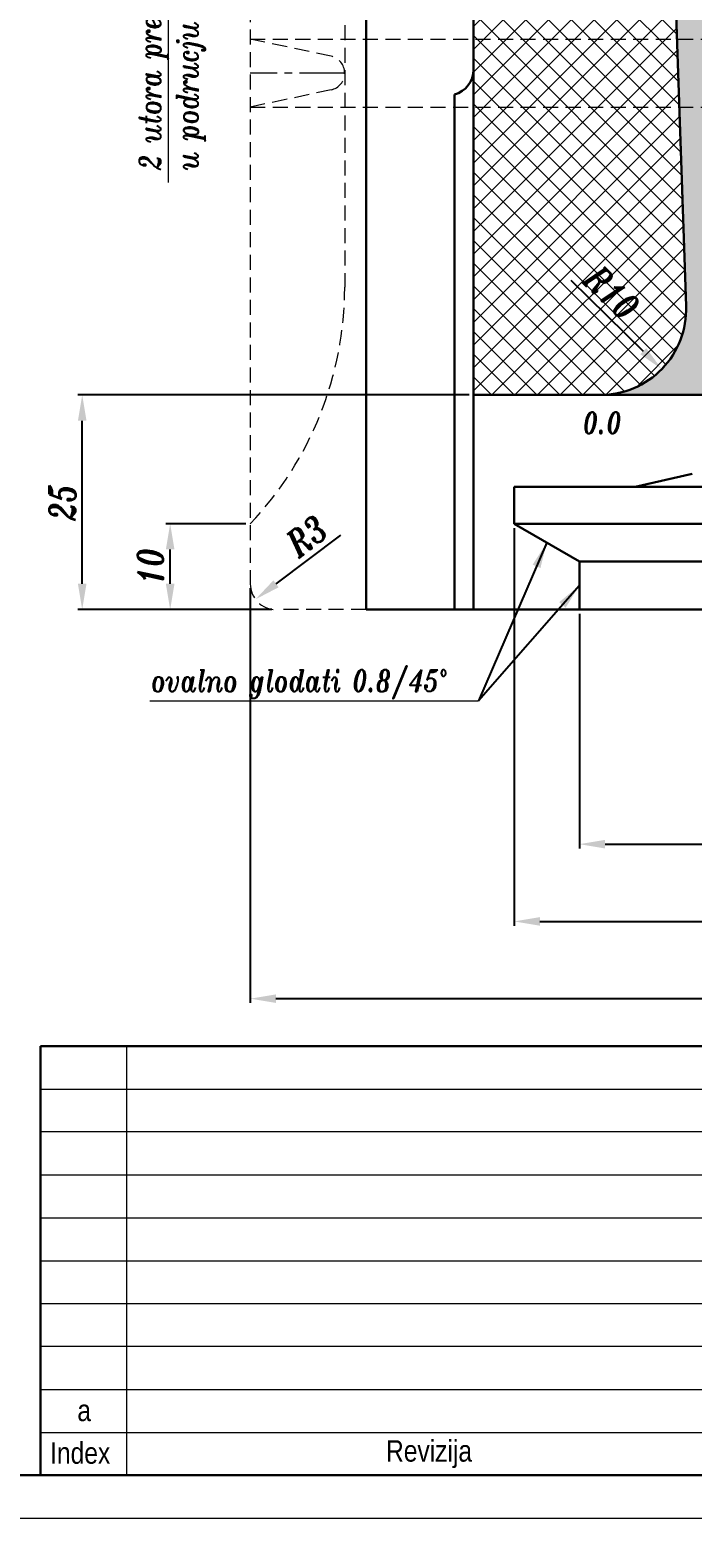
# Model space of a CAD drawing. Extents: x 459 to 1328, y 12 to 613.
# Drawn here: x 659.5 to 736.7, y 12.4 to 185.8 of the extents above; entities that cross this region are included whole.
import ezdxf

# ---------------------------------------------------------------- set-up
doc = ezdxf.new("R2010")
doc.units = 0
doc.header["$LTSCALE"] = 7
doc.header["$MEASUREMENT"] = 0
doc.linetypes.add('CENTER2', pattern=[1.125, 0.75, -0.125, 0.125, -0.125])
doc.linetypes.add('HIDDEN', pattern=[0.375, 0.25, -0.125])
doc.layers.get('0').update_dxf_attribs({"linetype": 'CONTINUOUS', "lineweight": 15})
for name, color, linetype, lineweight in [('1', 1, 'CENTER2', 15), ('2', 2, 'HIDDEN', 15), ('3', 3, 'CONTINUOUS', 30), ('8', 250, 'CONTINUOUS', 15)]:
    doc.layers.add(name, color=color, linetype=linetype, lineweight=lineweight)
doc.styles.add('ITALICT', font='ITALICT.shx', dxfattribs={"width": 0.8, "height": 3})
doc.styles.add('style2', font='swissc.ttf')
doc.dimstyles.get("Standard").update_dxf_attribs({"dimtxt": 3, "dimasz": 3, "dimexe": 0.5, "dimexo": 0.5, "dimgap": 0.8, "dimtad": 1, "dimdsep": 46, "dimtxsty": 'ITALICT', "dimcen": 0.09, "dimazin": 2, "dimtfac": 1, "dimtmove": 0, "dimatfit": 3, "dimfxl": 1, "dimtolj": 1, "dimtzin": 0, "dimarcsym": 0})

# ---------------------------------------------------------------- blocks, each defined once
blk = doc.blocks.new('*D16')
at = {"color": 0, "lineweight": -2, "transparency": 16777216}
for p, q in [((684.66, 128.22), (675.33, 128.22)), ((675.83, 121.22), (675.83, 125.22)), ((687.66, 118.22), (675.33, 118.22))]:
    blk.add_line(p, q, dxfattribs=at)
at = {"color": 0, "transparency": 16777216}
for points in [[(675.33, 125.22), (676.33, 125.22), (675.83, 128.22)], [(675.33, 121.22), (676.33, 121.22), (675.83, 118.22)]]:
    blk.add_solid(points, dxfattribs=at)
at = {"color": 0, "transparency": 16777216, "insert": (673.53, 123.22), "char_height": 3, "attachment_point": 5, "rotation": 90, "style": 'ITALICT'}
blk.add_mtext('\\A1;10', dxfattribs=at)
blk = doc.blocks.new('*D41')
at = {"color": 0, "lineweight": -2, "transparency": 16777216}
for p, q in [((710.66, 143.22), (665.08, 143.22)), ((665.58, 121.22), (665.58, 140.22)), ((675.33, 118.22), (665.08, 118.22))]:
    blk.add_line(p, q, dxfattribs=at)
at = {"color": 0, "transparency": 16777216}
for points in [[(665.08, 140.22), (666.08, 140.22), (665.58, 143.22)], [(665.08, 121.22), (666.08, 121.22), (665.58, 118.22)]]:
    blk.add_solid(points, dxfattribs=at)
at = {"color": 0, "transparency": 16777216, "insert": (663.28, 130.72), "char_height": 3, "attachment_point": 5, "rotation": 90, "style": 'ITALICT'}
blk.add_mtext('\\A1;25', dxfattribs=at)
blk = doc.blocks.new('*D48')
at = {"color": 0, "lineweight": -2, "transparency": 16777216}
for p, q in [((685.16, 120.72), (685.16, 72.39)), ((837.16, 120.72), (837.16, 72.39)), ((688.16, 72.89), (834.16, 72.89))]:
    blk.add_line(p, q, dxfattribs=at)
at = {"color": 0, "transparency": 16777216}
for points in [[(688.16, 73.39), (688.16, 72.39), (685.16, 72.89)], [(834.16, 73.39), (834.16, 72.39), (837.16, 72.89)]]:
    blk.add_solid(points, dxfattribs=at)
at = {"color": 0, "transparency": 16777216, "insert": (761.16, 75.19), "char_height": 3, "attachment_point": 5, "style": 'ITALICT'}
blk.add_mtext('\\A1;%%c152', dxfattribs=at)
blk = doc.blocks.new('*D57')
at = {"color": 0, "lineweight": -2, "transparency": 16777216}
for p, q in [((723.51, 117.72), (723.51, 90.39)), ((798.81, 117.72), (798.81, 90.39)), ((726.51, 90.89), (795.81, 90.89))]:
    blk.add_line(p, q, dxfattribs=at)
at = {"color": 0, "transparency": 16777216}
for points in [[(726.51, 91.39), (726.51, 90.39), (723.51, 90.89)], [(795.81, 91.39), (795.81, 90.39), (798.81, 90.89)]]:
    blk.add_solid(points, dxfattribs=at)
at = {"color": 0, "transparency": 16777216, "insert": (761.16, 94.18), "char_height": 3, "attachment_point": 5, "style": 'ITALICT'}
blk.add_mtext('\\A1;%%c75.3{}{\\H0.71x;\\C3;\\S+0.06^ +0.03;}', dxfattribs=at)
blk = doc.blocks.new('*D58')
at = {"color": 0, "lineweight": -2, "transparency": 16777216}
for p, q in [((715.91, 127.71), (715.91, 81.39)), ((806.41, 127.71), (806.41, 81.39)), ((718.91, 81.89), (803.41, 81.89))]:
    blk.add_line(p, q, dxfattribs=at)
at = {"color": 0, "transparency": 16777216}
for points in [[(718.91, 82.39), (718.91, 81.39), (715.91, 81.89)], [(803.41, 82.39), (803.41, 81.39), (806.41, 81.89)]]:
    blk.add_solid(points, dxfattribs=at)
at = {"color": 0, "transparency": 16777216, "insert": (761.16, 84.19), "char_height": 3, "attachment_point": 5, "style": 'ITALICT'}
blk.add_mtext('\\A1;%%c90.5', dxfattribs=at)
blk = doc.blocks.new('*D68')
at = {"color": 0, "lineweight": -2, "transparency": 16777216}
blk.add_line((695.67, 126.88), (688.16, 121.22), dxfattribs=at)
at = {"color": 0, "transparency": 16777216}
blk.add_solid([(687.86, 121.62), (688.47, 120.82), (685.77, 119.41)], dxfattribs=at)
at = {"color": 0, "transparency": 16777216, "insert": (691.73, 126.79), "char_height": 3, "attachment_point": 5, "rotation": 37.0367, "style": 'ITALICT'}
blk.add_mtext('\\A1;R3', dxfattribs=at)
blk = doc.blocks.new('*D103')
at = {"color": 0, "lineweight": -2, "transparency": 16777216}
blk.add_line((722.53, 156.58), (730.96, 148.32), dxfattribs=at)
at = {"color": 0, "transparency": 16777216}
blk.add_solid([(731.31, 148.68), (730.61, 147.97), (733.1, 146.23)], dxfattribs=at)
at = {"color": 0, "transparency": 16777216, "insert": (727.28, 155.14), "char_height": 3, "attachment_point": 5, "rotation": 315.6151, "style": 'ITALICT'}
blk.add_mtext('\\A1;R10', dxfattribs=at)

msp = doc.modelspace()

# ---------------------------------------------------------------- hatches: boundary and pattern name
at = {"layer": '8'}
h = msp.add_hatch(dxfattribs=at)
h.set_pattern_fill('ANSI37', color=256, scale=15)
h.paths.add_polyline_path([(731.7648, 305.501, 0.04336768), (728.3712, 340.4928, -0.00758166), (728.0057, 342.6454, 0.37006849), (718.1226, 351.121), (711.1642, 351.121), (711.1642, 269.7457), (732.2679, 255.1952)])
h.paths.add_polyline_path([(732.4648, 235.501), (732.2679, 255.1952), (711.1642, 269.7457), (711.1642, 196.8365), (734.7062, 190.3587), (734.2711, 203.2151, 0.01509187), (733.6132, 213.478, -0.02105222)])
h.paths.add_polyline_path([(734.7062, 190.3587), (711.1642, 196.8365), (711.1642, 143.221), (725.9575, 143.221, 0.42415817), (735.9518, 153.5593)])
h.paths.add_polyline_path([(811.1642, 351.121), (804.2059, 351.121, 0.37006849), (794.3228, 342.6454, -0.00758166), (793.9572, 340.4928, 0.04336768), (790.5636, 305.501), (789.8636, 235.501, -0.02105222), (788.7152, 213.478, 0.01509187), (788.0574, 203.2151), (786.3767, 153.5593, 0.42415817), (796.371, 143.221), (811.1642, 143.221)])
h.paths.add_polyline_path([(723.5862, 247.2936), (723.5862, 257.0222), (719.0862, 257.0222), (719.0862, 247.2936)], flags=24)
h.paths.add_polyline_path([(804.2179, 247.2936), (804.2179, 257.0222), (799.7179, 257.0222), (799.7179, 247.2936)], flags=24)
h.paths.add_polyline_path([(713.8071, 339.1356), (721.6721, 342.8549), (719.7483, 346.9229), (711.8834, 343.2037)], flags=24)
h.paths.add_polyline_path([(722.5978, 156.5793), (728.8154, 150.4938), (731.963, 153.7098), (725.7455, 159.7952)], flags=24)
h = msp.add_hatch(dxfattribs=at)
h.set_pattern_fill('DOTS', color=256, scale=15)
h.paths.add_polyline_path([(743.7642, 305.621, 0.04336768), (740.1701, 342.6809, -0.01660872), (739.574, 346.621), (739.2977, 346.621, -0.39480514), (736.3044, 349.421, -0.0067559), (736.2139, 351.121), (718.1226, 351.121, -0.37006849), (728.0057, 342.6454, 0.00758166), (728.3712, 340.4928, -0.04336768), (731.7648, 305.501), (732.4648, 235.501, 0.02105222), (733.6132, 213.478, -0.01509187), (734.2711, 203.2151), (734.7062, 190.3587), (746.826, 187.0239), (746.2642, 203.621, 0.01509187), (745.56, 214.6067, -0.02105222), (744.4642, 235.621)])
h.paths.add_polyline_path([(746.826, 187.0239), (734.7062, 190.3587), (735.9518, 153.5593, -0.42415817), (725.9575, 143.221), (745.3068, 143.221), (745.1508, 147.8297, -0.42415817), (747.8493, 150.621), (748.0581, 150.621)])
h.paths.add_polyline_path([(793.9572, 340.4928, 0.00758166), (794.3228, 342.6454, -0.37006849), (804.2059, 351.121), (786.1146, 351.121, -0.0067559), (786.0241, 349.421, -0.39480514), (783.0308, 346.621), (782.7545, 346.621, -0.01660872), (782.1584, 342.6809, 0.04336768), (778.5642, 305.621), (777.8642, 235.621, -0.02105222), (776.7684, 214.6067, 0.01509187), (776.0642, 203.621), (774.2704, 150.621), (774.4792, 150.621, -0.42415817), (777.1776, 147.8297), (777.0216, 143.221), (796.371, 143.221, -0.42415817), (786.3767, 153.5593), (788.0574, 203.2151, -0.01509187), (788.7152, 213.478, 0.02105222), (789.8636, 235.501), (790.5636, 305.501, -0.04336768)])
h.paths.add_polyline_path([(739.3278, 253.869), (739.3278, 261.2107), (736.7028, 261.2107), (736.7028, 253.869)], flags=24)
h.paths.add_polyline_path([(741.4301, 244.9743), (741.4301, 253.0815), (737.6801, 253.0815), (737.6801, 244.9743)], flags=24)
h.paths.add_polyline_path([(785.1841, 244.9743), (785.1841, 253.0815), (781.4341, 253.0815), (781.4341, 244.9743)], flags=24)
h.paths.add_polyline_path([(783.0817, 253.869), (783.0817, 261.2107), (780.4567, 261.2107), (780.4567, 253.869)], flags=24)
h.paths.add_polyline_path([(736.123, 230.9002), (741.2523, 230.365), (741.7193, 234.8407), (736.59, 235.3759)], flags=24)

# ---------------------------------------------------------------- linework, layer by layer
for p, q in [((675.6378, 167.989), (675.6378, 206.6119)), ((673.45, 107.5836), (711.765, 107.5836)), ((670.7242, 67.3608), (670.7242, 17.3608)), ((660.7242, 62.3608), (874.4079, 62.3608)), ((874.4079, 57.3608), (660.7242, 57.3608)), ((660.7242, 52.3608), (829.5661, 52.3608)), ((660.7242, 47.3608), (829.5661, 47.3608)), ((660.7242, 42.3608), (829.5661, 42.3608)), ((660.7242, 37.3608), (874.4079, 37.3608)), ((777.5661, 32.3608), (660.7242, 32.3608)), ((660.7242, 27.3608), (874.4079, 27.3608)), ((660.7242, 22.3608), (874.4079, 22.3608)), ((459.4079, 12.3608), (879.4079, 12.3608))]:
    msp.add_line(p, q)
at = {"layer": '1'}
msp.add_line((696.1642, 180.721), (685.1642, 180.721), dxfattribs=at)
at = {"layer": '2'}
for p, q in [((696.1642, 267.671), (696.1642, 155.771)), ((685.1642, 256.671), (685.1642, 121.221)), ((694.5801, 182.6773), (685.1642, 184.6787)), ((685.1642, 184.6787), (739.2012, 184.6787)), ((694.5801, 178.7647), (685.1642, 176.7633)), ((685.1642, 176.7527), (739.2012, 176.7527)), ((698.6642, 118.221), (688.1642, 118.221))]:
    msp.add_line(p, q, dxfattribs=at)
for centre, radius, start, end in [((694.1642, 180.721), 2, 282, 78), ((656.1642, 155.771), 40, 316.468848, 0), ((688.1642, 121.221), 3, 180, 270)]:
    msp.add_arc(centre, radius, start, end, dxfattribs=at)
at = {"layer": '3'}
for p, q in [((711.1642, 371.121), (711.1642, 118.221)), ((698.6642, 371.0702), (698.6642, 118.221)), ((735.9518, 153.5593), (734.2711, 203.2151)), ((708.9804, 178.221), (708.9804, 118.221)), ((745.3068, 143.221), (711.1642, 143.221)), ((736.6642, 134.021), (730.0072, 132.521)), ((761.1642, 132.521), (715.9142, 132.521)), ((715.9142, 128.2089), (715.9142, 132.521)), ((715.9142, 128.2089), (761.1642, 128.2089)), ((723.5142, 123.821), (715.9142, 128.2089)), ((761.1642, 123.821), (723.5142, 123.821)), ((723.5142, 118.221), (723.5142, 123.821)), ((761.1642, 118.221), (698.6642, 118.221)), ((660.7242, 67.3608), (874.4079, 67.3608)), ((660.7242, 67.3608), (660.7242, 17.3608)), ((479.4079, 17.3608), (874.4079, 17.3608)), ((660.7242, 17.3608), (874.4079, 17.3608))]:
    msp.add_line(p, q, dxfattribs=at)
for centre, radius, start, end in [((708.1642, 181.1079), 3, 285.786856, 0), ((725.9575, 153.221), 10, 270, 1.938502)]:
    msp.add_arc(centre, radius, start, end, dxfattribs=at)

# ---------------------------------------------------------------- texts
at = {"style": 'ITALICT', "width": 0.8}
for s, p in [('u podrucju segmenta', (679.0902, 169.4123)), ('2 utora prekinuti u', (674.7521, 169.4123))]:
    msp.add_text(s, height=2.5, rotation=90, dxfattribs=at).set_placement(p)
for s, p in [('0.0', (723.9176, 138.7304)), ('ovalno glodati 0.8/45%%d', (673.5763, 108.6804))]:
    msp.add_text(s, height=2.5, dxfattribs=at).set_placement(p)
at = {"style": 'style2'}
for s, p in [('a', (665.0155, 23.6746)), ('Index', (661.8403, 18.7091)), ('Revizija', (700.9856, 18.9547))]:
    msp.add_text(s, height=2.5, dxfattribs=at).set_placement(p)

# ---------------------------------------------------------------- dimensions: what is measured, and where the dimension line sits
dim = msp.add_radius_dim(center=(725.9575, 153.221), mpoint=(733.1041, 146.2263), dimstyle='Standard')
dim.commit()
dim.dimension.update_dxf_attribs({"geometry": '*D103', "text_midpoint": (725.6716, 153.5008), "dimtype": 164})
for base, p1, p2, picture, middle in [((665.5849, 143.221), (675.8311, 118.221), (711.1642, 143.221), '*D41', (663.2849, 130.721)), ((675.8311, 128.221), (688.1642, 118.221), (685.1642, 128.221), '*D16', (673.5311, 123.221))]:
    dim = msp.add_linear_dim(base=base, p1=p1, p2=p2, angle=90, dimstyle='Standard')
    dim.commit()
    dim.dimension.update_dxf_attribs({"geometry": picture, "text_midpoint": middle})
dim = msp.add_radius_dim(center=(688.1642, 121.221), mpoint=(685.7695, 119.4141), dimstyle='Standard', override={"dimtmove": 1})
dim.commit()
dim.dimension.update_dxf_attribs({"geometry": '*D68', "text_midpoint": (693.1134, 124.9555), "dimtype": 164})
for base, p1, p2, text, override, picture, middle in [((806.4142, 81.8925), (715.9142, 128.2089), (806.4142, 128.2089), '%%c<>', {"dimtmove": 0}, '*D58', (761.1642, 81.8925)), ((837.1642, 72.8925), (685.1642, 121.221), (837.1642, 121.221), '%%c<>', {"dimtmove": 0}, '*D48', (761.1642, 72.8925)), ((798.8142, 90.8925), (723.5142, 118.221), (798.8142, 118.221), '%%c<>{}{\\H0.71x;\\C3;\\S+0.06^ +0.03;}', {"dimtp": 0.06, "dimtm": -0.03, "dimtdec": 2, "dimtmove": 0, "dimtzin": 0}, '*D57', (761.1642, 90.8925))]:
    dim = msp.add_linear_dim(base=base, p1=p1, p2=p2, text=text, dimstyle='Standard', override=override)
    dim.commit()
    dim.dimension.update_dxf_attribs({"geometry": picture, "text_midpoint": middle, "dimtype": 160})

# ---------------------------------------------------------------- leaders
for points in [[(719.7142, 126.015), (711.765, 107.5836)], [(723.5142, 121.021), (711.765, 107.5836)]]:
    msp.add_leader(points, dimstyle='Standard', override={"dimgap": 0.7, "dimtad": 0})

doc.saveas('drawing.dxf')
